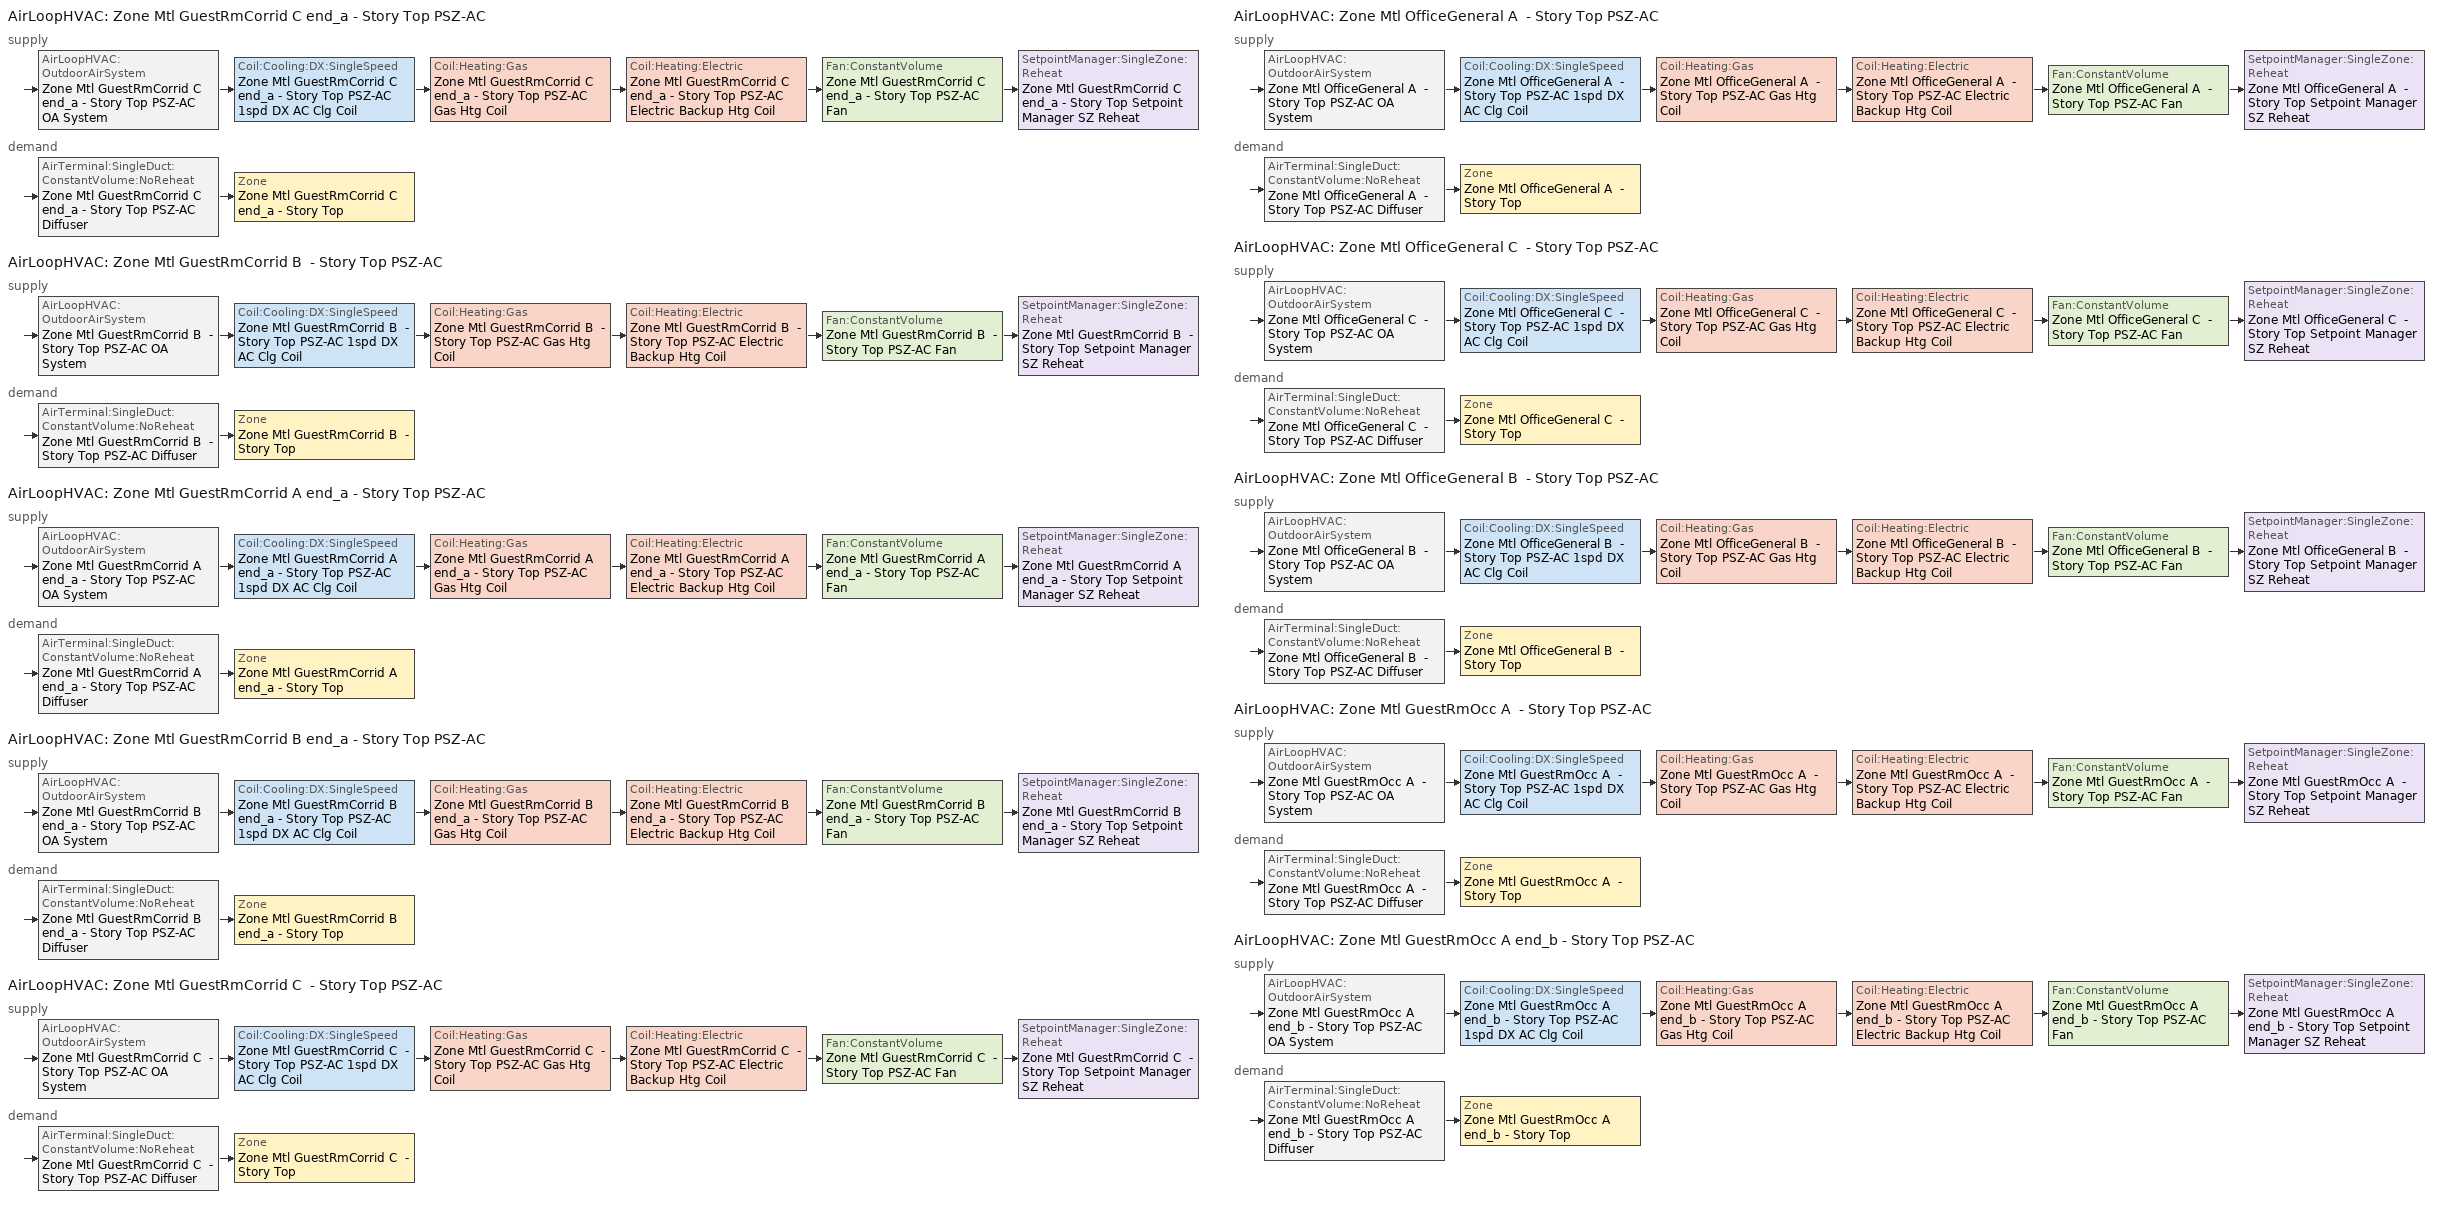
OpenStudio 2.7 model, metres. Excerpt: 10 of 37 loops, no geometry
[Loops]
AirLoopHVAC 'Zone Mtl GuestRmCorrid C end_a - Story Top PSZ-AC'
 supply: AirLoopHVAC:OutdoorAirSystem 'Zone Mtl GuestRmCorrid C end_a - Story Top PSZ-AC OA System' > Coil:Cooling:DX:SingleSpeed 'Zone Mtl GuestRmCorrid C end_a - Story Top PSZ-AC 1spd DX AC Clg Coil' > Coil:Heating:Gas 'Zone Mtl GuestRmCorrid C end_a - Story Top PSZ-AC Gas Htg Coil' > Coil:Heating:Electric 'Zone Mtl GuestRmCorrid C end_a - Story Top PSZ-AC Electric Backup Htg Coil' > Fan:ConstantVolume 'Zone Mtl GuestRmCorrid C end_a - Story Top PSZ-AC Fan' > SetpointManager:SingleZone:Reheat 'Zone Mtl GuestRmCorrid C end_a - Story Top Setpoint Manager SZ Reheat'
 demand: AirTerminal:SingleDuct:ConstantVolume:NoReheat 'Zone Mtl GuestRmCorrid C end_a - Story Top PSZ-AC Diffuser' > Zone 'Zone Mtl GuestRmCorrid C end_a - Story Top'
AirLoopHVAC 'Zone Mtl GuestRmCorrid B  - Story Top PSZ-AC'
 supply: AirLoopHVAC:OutdoorAirSystem 'Zone Mtl GuestRmCorrid B  - Story Top PSZ-AC OA System' > Coil:Cooling:DX:SingleSpeed 'Zone Mtl GuestRmCorrid B  - Story Top PSZ-AC 1spd DX AC Clg Coil' > Coil:Heating:Gas 'Zone Mtl GuestRmCorrid B  - Story Top PSZ-AC Gas Htg Coil' > Coil:Heating:Electric 'Zone Mtl GuestRmCorrid B  - Story Top PSZ-AC Electric Backup Htg Coil' > Fan:ConstantVolume 'Zone Mtl GuestRmCorrid B  - Story Top PSZ-AC Fan' > SetpointManager:SingleZone:Reheat 'Zone Mtl GuestRmCorrid B  - Story Top Setpoint Manager SZ Reheat'
 demand: AirTerminal:SingleDuct:ConstantVolume:NoReheat 'Zone Mtl GuestRmCorrid B  - Story Top PSZ-AC Diffuser' > Zone 'Zone Mtl GuestRmCorrid B  - Story Top'
AirLoopHVAC 'Zone Mtl GuestRmCorrid A end_a - Story Top PSZ-AC'
 supply: AirLoopHVAC:OutdoorAirSystem 'Zone Mtl GuestRmCorrid A end_a - Story Top PSZ-AC OA System' > Coil:Cooling:DX:SingleSpeed 'Zone Mtl GuestRmCorrid A end_a - Story Top PSZ-AC 1spd DX AC Clg Coil' > Coil:Heating:Gas 'Zone Mtl GuestRmCorrid A end_a - Story Top PSZ-AC Gas Htg Coil' > Coil:Heating:Electric 'Zone Mtl GuestRmCorrid A end_a - Story Top PSZ-AC Electric Backup Htg Coil' > Fan:ConstantVolume 'Zone Mtl GuestRmCorrid A end_a - Story Top PSZ-AC Fan' > SetpointManager:SingleZone:Reheat 'Zone Mtl GuestRmCorrid A end_a - Story Top Setpoint Manager SZ Reheat'
 demand: AirTerminal:SingleDuct:ConstantVolume:NoReheat 'Zone Mtl GuestRmCorrid A end_a - Story Top PSZ-AC Diffuser' > Zone 'Zone Mtl GuestRmCorrid A end_a - Story Top'
AirLoopHVAC 'Zone Mtl GuestRmCorrid B end_a - Story Top PSZ-AC'
 supply: AirLoopHVAC:OutdoorAirSystem 'Zone Mtl GuestRmCorrid B end_a - Story Top PSZ-AC OA System' > Coil:Cooling:DX:SingleSpeed 'Zone Mtl GuestRmCorrid B end_a - Story Top PSZ-AC 1spd DX AC Clg Coil' > Coil:Heating:Gas 'Zone Mtl GuestRmCorrid B end_a - Story Top PSZ-AC Gas Htg Coil' > Coil:Heating:Electric 'Zone Mtl GuestRmCorrid B end_a - Story Top PSZ-AC Electric Backup Htg Coil' > Fan:ConstantVolume 'Zone Mtl GuestRmCorrid B end_a - Story Top PSZ-AC Fan' > SetpointManager:SingleZone:Reheat 'Zone Mtl GuestRmCorrid B end_a - Story Top Setpoint Manager SZ Reheat'
 demand: AirTerminal:SingleDuct:ConstantVolume:NoReheat 'Zone Mtl GuestRmCorrid B end_a - Story Top PSZ-AC Diffuser' > Zone 'Zone Mtl GuestRmCorrid B end_a - Story Top'
AirLoopHVAC 'Zone Mtl GuestRmCorrid C  - Story Top PSZ-AC'
 supply: AirLoopHVAC:OutdoorAirSystem 'Zone Mtl GuestRmCorrid C  - Story Top PSZ-AC OA System' > Coil:Cooling:DX:SingleSpeed 'Zone Mtl GuestRmCorrid C  - Story Top PSZ-AC 1spd DX AC Clg Coil' > Coil:Heating:Gas 'Zone Mtl GuestRmCorrid C  - Story Top PSZ-AC Gas Htg Coil' > Coil:Heating:Electric 'Zone Mtl GuestRmCorrid C  - Story Top PSZ-AC Electric Backup Htg Coil' > Fan:ConstantVolume 'Zone Mtl GuestRmCorrid C  - Story Top PSZ-AC Fan' > SetpointManager:SingleZone:Reheat 'Zone Mtl GuestRmCorrid C  - Story Top Setpoint Manager SZ Reheat'
 demand: AirTerminal:SingleDuct:ConstantVolume:NoReheat 'Zone Mtl GuestRmCorrid C  - Story Top PSZ-AC Diffuser' > Zone 'Zone Mtl GuestRmCorrid C  - Story Top'
AirLoopHVAC 'Zone Mtl OfficeGeneral A  - Story Top PSZ-AC'
 supply: AirLoopHVAC:OutdoorAirSystem 'Zone Mtl OfficeGeneral A  - Story Top PSZ-AC OA System' > Coil:Cooling:DX:SingleSpeed 'Zone Mtl OfficeGeneral A  - Story Top PSZ-AC 1spd DX AC Clg Coil' > Coil:Heating:Gas 'Zone Mtl OfficeGeneral A  - Story Top PSZ-AC Gas Htg Coil' > Coil:Heating:Electric 'Zone Mtl OfficeGeneral A  - Story Top PSZ-AC Electric Backup Htg Coil' > Fan:ConstantVolume 'Zone Mtl OfficeGeneral A  - Story Top PSZ-AC Fan' > SetpointManager:SingleZone:Reheat 'Zone Mtl OfficeGeneral A  - Story Top Setpoint Manager SZ Reheat'
 demand: AirTerminal:SingleDuct:ConstantVolume:NoReheat 'Zone Mtl OfficeGeneral A  - Story Top PSZ-AC Diffuser' > Zone 'Zone Mtl OfficeGeneral A  - Story Top'
AirLoopHVAC 'Zone Mtl OfficeGeneral C  - Story Top PSZ-AC'
 supply: AirLoopHVAC:OutdoorAirSystem 'Zone Mtl OfficeGeneral C  - Story Top PSZ-AC OA System' > Coil:Cooling:DX:SingleSpeed 'Zone Mtl OfficeGeneral C  - Story Top PSZ-AC 1spd DX AC Clg Coil' > Coil:Heating:Gas 'Zone Mtl OfficeGeneral C  - Story Top PSZ-AC Gas Htg Coil' > Coil:Heating:Electric 'Zone Mtl OfficeGeneral C  - Story Top PSZ-AC Electric Backup Htg Coil' > Fan:ConstantVolume 'Zone Mtl OfficeGeneral C  - Story Top PSZ-AC Fan' > SetpointManager:SingleZone:Reheat 'Zone Mtl OfficeGeneral C  - Story Top Setpoint Manager SZ Reheat'
 demand: AirTerminal:SingleDuct:ConstantVolume:NoReheat 'Zone Mtl OfficeGeneral C  - Story Top PSZ-AC Diffuser' > Zone 'Zone Mtl OfficeGeneral C  - Story Top'
AirLoopHVAC 'Zone Mtl OfficeGeneral B  - Story Top PSZ-AC'
 supply: AirLoopHVAC:OutdoorAirSystem 'Zone Mtl OfficeGeneral B  - Story Top PSZ-AC OA System' > Coil:Cooling:DX:SingleSpeed 'Zone Mtl OfficeGeneral B  - Story Top PSZ-AC 1spd DX AC Clg Coil' > Coil:Heating:Gas 'Zone Mtl OfficeGeneral B  - Story Top PSZ-AC Gas Htg Coil' > Coil:Heating:Electric 'Zone Mtl OfficeGeneral B  - Story Top PSZ-AC Electric Backup Htg Coil' > Fan:ConstantVolume 'Zone Mtl OfficeGeneral B  - Story Top PSZ-AC Fan' > SetpointManager:SingleZone:Reheat 'Zone Mtl OfficeGeneral B  - Story Top Setpoint Manager SZ Reheat'
 demand: AirTerminal:SingleDuct:ConstantVolume:NoReheat 'Zone Mtl OfficeGeneral B  - Story Top PSZ-AC Diffuser' > Zone 'Zone Mtl OfficeGeneral B  - Story Top'
AirLoopHVAC 'Zone Mtl GuestRmOcc A  - Story Top PSZ-AC'
 supply: AirLoopHVAC:OutdoorAirSystem 'Zone Mtl GuestRmOcc A  - Story Top PSZ-AC OA System' > Coil:Cooling:DX:SingleSpeed 'Zone Mtl GuestRmOcc A  - Story Top PSZ-AC 1spd DX AC Clg Coil' > Coil:Heating:Gas 'Zone Mtl GuestRmOcc A  - Story Top PSZ-AC Gas Htg Coil' > Coil:Heating:Electric 'Zone Mtl GuestRmOcc A  - Story Top PSZ-AC Electric Backup Htg Coil' > Fan:ConstantVolume 'Zone Mtl GuestRmOcc A  - Story Top PSZ-AC Fan' > SetpointManager:SingleZone:Reheat 'Zone Mtl GuestRmOcc A  - Story Top Setpoint Manager SZ Reheat'
 demand: AirTerminal:SingleDuct:ConstantVolume:NoReheat 'Zone Mtl GuestRmOcc A  - Story Top PSZ-AC Diffuser' > Zone 'Zone Mtl GuestRmOcc A  - Story Top'
AirLoopHVAC 'Zone Mtl GuestRmOcc A end_b - Story Top PSZ-AC'
 supply: AirLoopHVAC:OutdoorAirSystem 'Zone Mtl GuestRmOcc A end_b - Story Top PSZ-AC OA System' > Coil:Cooling:DX:SingleSpeed 'Zone Mtl GuestRmOcc A end_b - Story Top PSZ-AC 1spd DX AC Clg Coil' > Coil:Heating:Gas 'Zone Mtl GuestRmOcc A end_b - Story Top PSZ-AC Gas Htg Coil' > Coil:Heating:Electric 'Zone Mtl GuestRmOcc A end_b - Story Top PSZ-AC Electric Backup Htg Coil' > Fan:ConstantVolume 'Zone Mtl GuestRmOcc A end_b - Story Top PSZ-AC Fan' > SetpointManager:SingleZone:Reheat 'Zone Mtl GuestRmOcc A end_b - Story Top Setpoint Manager SZ Reheat'
 demand: AirTerminal:SingleDuct:ConstantVolume:NoReheat 'Zone Mtl GuestRmOcc A end_b - Story Top PSZ-AC Diffuser' > Zone 'Zone Mtl GuestRmOcc A end_b - Story Top'
[Sizing:Zone] Zone Cooling Design Supply Air Temperature Input Method=SupplyAirTemperature; Zone Cooling Design Supply Air Temperature {C}=12.7778; Zone Cooling Design Supply Air Temperature Difference {deltaC}=11.11; Zone Heating Design Supply Air Temperature Input Method=SupplyAirTemperature; Zone Heating Design Supply Air Temperature {C}=50; Zone Heating Design Supply Air Temperature Difference {deltaC}=11.11; Zone Cooling Design Supply Air Humidity Ratio {kg-H2O/kg-air}=0.0085; Zone Heating Design Supply Air Humidity Ratio {kg-H2O/kg-air}=0.008; Cooling Design Air Flow Method=DesignDay; Heating Design Air Flow Method=DesignDay; Account for Dedicated Outdoor Air System=No; Dedicated Outdoor Air System Control Strategy=NeutralSupplyAir; Dedicated Outdoor Air Low Setpoint Temperature for Design {C}=autosize; Dedicated Outdoor Air High Setpoint Temperature for Design {C}=autosize
Zone Mtl GuestRmCorrid A end_a - Story Top; Zone Mtl GuestRmCorrid B end_a - Story Top; Zone Mtl GuestRmCorrid C end_a - Story Top; Zone Mtl GuestRmCorrid B  - Story Top; Zone Mtl GuestRmCorrid C  - Story Top; Zone Mtl OfficeGeneral A  - Story Top; Zone Mtl OfficeGeneral B  - Story Top; Zone Mtl OfficeGeneral C  - Story Top; Zone Mtl GuestRmOcc A  - Story Top; Zone Mtl GuestRmOcc A end_b - Story Top
[Zone equipment]
Zone Mtl GuestRmCorrid A end_a - Story Top: Zone Mtl GuestRmCorrid A end_a - Story Top PSZ-AC Diffuser
Zone Mtl GuestRmCorrid B end_a - Story Top: Zone Mtl GuestRmCorrid B end_a - Story Top PSZ-AC Diffuser
Zone Mtl GuestRmCorrid C end_a - Story Top: Zone Mtl GuestRmCorrid C end_a - Story Top PSZ-AC Diffuser
Zone Mtl GuestRmCorrid B  - Story Top: Zone Mtl GuestRmCorrid B  - Story Top PSZ-AC Diffuser
Zone Mtl GuestRmCorrid C  - Story Top: Zone Mtl GuestRmCorrid C  - Story Top PSZ-AC Diffuser
Zone Mtl OfficeGeneral A  - Story Top: Zone Mtl OfficeGeneral A  - Story Top PSZ-AC Diffuser
Zone Mtl OfficeGeneral B  - Story Top: Zone Mtl OfficeGeneral B  - Story Top PSZ-AC Diffuser
Zone Mtl OfficeGeneral C  - Story Top: Zone Mtl OfficeGeneral C  - Story Top PSZ-AC Diffuser
Zone Mtl GuestRmOcc A  - Story Top: Zone Mtl GuestRmOcc A  - Story Top PSZ-AC Diffuser
Zone Mtl GuestRmOcc A end_b - Story Top: Zone Mtl GuestRmOcc A end_b - Story Top PSZ-AC Diffuser
[AirLoopHVAC] Availability Schedule=Always On Discrete; Design Supply Air Flow Rate {m3/s}=AutoSize
Zone Mtl GuestRmCorrid C end_a - Story Top PSZ-AC; Zone Mtl GuestRmCorrid B  - Story Top PSZ-AC; Zone Mtl GuestRmCorrid A end_a - Story Top PSZ-AC; Zone Mtl GuestRmCorrid B end_a - Story Top PSZ-AC; Zone Mtl GuestRmCorrid C  - Story Top PSZ-AC; Zone Mtl OfficeGeneral A  - Story Top PSZ-AC; Zone Mtl OfficeGeneral C  - Story Top PSZ-AC; Zone Mtl OfficeGeneral B  - Story Top PSZ-AC; Zone Mtl GuestRmOcc A  - Story Top PSZ-AC; Zone Mtl GuestRmOcc A end_b - Story Top PSZ-AC
[Sizing:System] Type of Load to Size On=Sensible; Design Outdoor Air Flow Rate {m3/s}=Autosize; Central Heating Maximum System Air Flow Ratio=1; Preheat Design Temperature {C}=7.22222; Preheat Design Humidity Ratio {kg-H2O/kg-Air}=0.008; Precool Design Temperature {C}=12.7778; Precool Design Humidity Ratio {kg-H2O/kg-Air}=0.008; Central Cooling Design Supply Air Temperature {C}=12.7778; Central Heating Design Supply Air Temperature {C}=50; Sizing Option=Coincident; 100% Outdoor Air in Cooling=No; 100% Outdoor Air in Heating=No; Central Cooling Design Supply Air Humidity Ratio {kg-H2O/kg-Air}=0.0085; Central Heating Design Supply Air Humidity Ratio {kg-H2O/kg-Air}=0.008; Cooling Design Air Flow Method=DesignDay; Cooling Design Air Flow Rate {m3/s}=0; Heating Design Air Flow Method=DesignDay; Heating Design Air Flow Rate {m3/s}=0; System Outdoor Air Method=ZoneSum; Zone Maximum Outdoor Air Fraction=1; Cooling Supply Air Flow Rate Per Floor Area {m3/s-m2}=0.00996765; Cooling Fraction of Autosized Cooling Supply Air Flow Rate=1; Cooling Supply Air Flow Rate Per Unit Cooling Capacity {m3/s-W}=3.94755e-05; Heating Supply Air Flow Rate Per Floor Area {m3/s-m2}=0.00996765; Heating Fraction of Autosized Heating Supply Air Flow Rate=1; Heating Fraction of Autosized Cooling Supply Air Flow Rate=1; Heating Supply Air Flow Rate Per Unit Heating Capacity {m3/s-W}=3.15882e-05; Cooling Design Capacity Method=CoolingDesignCapacity; Cooling Design Capacity {W}=autosize; Cooling Design Capacity Per Floor Area {W/m2}=234.7; Fraction of Autosized Cooling Design Capacity=1; Heating Design Capacity Method=HeatingDesignCapacity; Heating Design Capacity {W}=autosize; Heating Design Capacity Per Floor Area {W/m2}=157; Fraction of Autosized Heating Design Capacity=1; Central Cooling Capacity Control Method=OnOff
Zone Mtl GuestRmCorrid C end_a - Story Top PSZ-AC; Zone Mtl GuestRmCorrid B  - Story Top PSZ-AC; Zone Mtl GuestRmCorrid A end_a - Story Top PSZ-AC; Zone Mtl GuestRmCorrid B end_a - Story Top PSZ-AC; Zone Mtl GuestRmCorrid C  - Story Top PSZ-AC; Zone Mtl OfficeGeneral A  - Story Top PSZ-AC; Zone Mtl OfficeGeneral C  - Story Top PSZ-AC; Zone Mtl OfficeGeneral B  - Story Top PSZ-AC; Zone Mtl GuestRmOcc A  - Story Top PSZ-AC; Zone Mtl GuestRmOcc A end_b - Story Top PSZ-AC
[SetpointManager:SingleZone:Reheat] Minimum Supply Air Temperature {C}=12.7778; Maximum Supply Air Temperature {C}=50
Name | Control Zone | Setpoint Node or NodeList
Zone Mtl GuestRmCorrid C end_a - Story Top Setpoint Manager SZ Reheat | Zone Mtl GuestRmCorrid C end_a - Story Top | Zone Mtl GuestRmCorrid C end_a - Story Top PSZ-AC Supply Outlet Node
Zone Mtl GuestRmCorrid B  - Story Top Setpoint Manager SZ Reheat | Zone Mtl GuestRmCorrid B  - Story Top | Zone Mtl GuestRmCorrid B  - Story Top PSZ-AC Supply Outlet Node
Zone Mtl GuestRmCorrid A end_a - Story Top Setpoint Manager SZ Reheat | Zone Mtl GuestRmCorrid A end_a - Story Top | Zone Mtl GuestRmCorrid A end_a - Story Top PSZ-AC Supply Outlet Node
Zone Mtl GuestRmCorrid B end_a - Story Top Setpoint Manager SZ Reheat | Zone Mtl GuestRmCorrid B end_a - Story Top | Zone Mtl GuestRmCorrid B end_a - Story Top PSZ-AC Supply Outlet Node
Zone Mtl GuestRmCorrid C  - Story Top Setpoint Manager SZ Reheat | Zone Mtl GuestRmCorrid C  - Story Top | Zone Mtl GuestRmCorrid C  - Story Top PSZ-AC Supply Outlet Node
Zone Mtl OfficeGeneral A  - Story Top Setpoint Manager SZ Reheat | Zone Mtl OfficeGeneral A  - Story Top | Zone Mtl OfficeGeneral A  - Story Top PSZ-AC Supply Outlet Node
Zone Mtl OfficeGeneral C  - Story Top Setpoint Manager SZ Reheat | Zone Mtl OfficeGeneral C  - Story Top | Zone Mtl OfficeGeneral C  - Story Top PSZ-AC Supply Outlet Node
Zone Mtl OfficeGeneral B  - Story Top Setpoint Manager SZ Reheat | Zone Mtl OfficeGeneral B  - Story Top | Zone Mtl OfficeGeneral B  - Story Top PSZ-AC Supply Outlet Node
Zone Mtl GuestRmOcc A  - Story Top Setpoint Manager SZ Reheat | Zone Mtl GuestRmOcc A  - Story Top | Zone Mtl GuestRmOcc A  - Story Top PSZ-AC Supply Outlet Node
Zone Mtl GuestRmOcc A end_b - Story Top Setpoint Manager SZ Reheat | Zone Mtl GuestRmOcc A end_b - Story Top | Zone Mtl GuestRmOcc A end_b - Story Top PSZ-AC Supply Outlet Node
[Fan:ConstantVolume] Availability Schedule=Always On Discrete; Fan Total Efficiency=0.54; Pressure Rise {Pa}=622.722; Maximum Flow Rate {m3/s}=AutoSize; Motor Efficiency=0.9; Motor In Airstream Fraction=1
Zone Mtl GuestRmCorrid C end_a - Story Top PSZ-AC Fan; Zone Mtl GuestRmCorrid B  - Story Top PSZ-AC Fan; Zone Mtl GuestRmCorrid A end_a - Story Top PSZ-AC Fan; Zone Mtl GuestRmCorrid B end_a - Story Top PSZ-AC Fan; Zone Mtl GuestRmCorrid C  - Story Top PSZ-AC Fan; Zone Mtl OfficeGeneral A  - Story Top PSZ-AC Fan; Zone Mtl OfficeGeneral C  - Story Top PSZ-AC Fan; Zone Mtl OfficeGeneral B  - Story Top PSZ-AC Fan; Zone Mtl GuestRmOcc A  - Story Top PSZ-AC Fan; Zone Mtl GuestRmOcc A end_b - Story Top PSZ-AC Fan
[Coil:Heating:Gas] Availability Schedule=Always On Discrete; Gas Burner Efficiency=0.8; Nominal Capacity {W}=AutoSize; Parasitic Electric Load {W}=0; Parasitic Gas Load {W}=0
Zone Mtl GuestRmCorrid C end_a - Story Top PSZ-AC Gas Htg Coil; Zone Mtl GuestRmCorrid B  - Story Top PSZ-AC Gas Htg Coil; Zone Mtl GuestRmCorrid A end_a - Story Top PSZ-AC Gas Htg Coil; Zone Mtl GuestRmCorrid B end_a - Story Top PSZ-AC Gas Htg Coil; Zone Mtl GuestRmCorrid C  - Story Top PSZ-AC Gas Htg Coil; Zone Mtl OfficeGeneral A  - Story Top PSZ-AC Gas Htg Coil; Zone Mtl OfficeGeneral C  - Story Top PSZ-AC Gas Htg Coil; Zone Mtl OfficeGeneral B  - Story Top PSZ-AC Gas Htg Coil; Zone Mtl GuestRmOcc A  - Story Top PSZ-AC Gas Htg Coil; Zone Mtl GuestRmOcc A end_b - Story Top PSZ-AC Gas Htg Coil
[Coil:Heating:Electric] Availability Schedule=Always On Discrete; Efficiency=1
Zone Mtl GuestRmCorrid C end_a - Story Top PSZ-AC Electric Backup Htg Coil; Zone Mtl GuestRmCorrid B  - Story Top PSZ-AC Electric Backup Htg Coil; Zone Mtl GuestRmCorrid A end_a - Story Top PSZ-AC Electric Backup Htg Coil; Zone Mtl GuestRmCorrid B end_a - Story Top PSZ-AC Electric Backup Htg Coil; Zone Mtl GuestRmCorrid C  - Story Top PSZ-AC Electric Backup Htg Coil; Zone Mtl OfficeGeneral A  - Story Top PSZ-AC Electric Backup Htg Coil; Zone Mtl OfficeGeneral C  - Story Top PSZ-AC Electric Backup Htg Coil; Zone Mtl OfficeGeneral B  - Story Top PSZ-AC Electric Backup Htg Coil; Zone Mtl GuestRmOcc A  - Story Top PSZ-AC Electric Backup Htg Coil; Zone Mtl GuestRmOcc A end_b - Story Top PSZ-AC Electric Backup Htg Coil
[Coil:Cooling:DX:SingleSpeed] Availability Schedule=Always On Discrete; Rated Total Cooling Capacity {W}=autosize; Rated Sensible Heat Ratio=autosize; Rated COP {W/W}=3; Rated Air Flow Rate {m3/s}=autosize; Rated Evaporator Fan Power Per Volume Flow Rate {W/(m3/s)}=773.3; Condenser Type=AirCooled; Evaporative Condenser Effectiveness=0; Evaporative Condenser Air Flow Rate {m3/s}=Autosize; Evaporative Condenser Pump Rated Power Consumption {W}=Autosize; Crankcase Heater Capacity {W}=0; Maximum Outdoor Dry-Bulb Temperature for Crankcase Heater Operation {C}=0; Basin Heater Capacity {W/K}=0; Basin Heater Setpoint Temperature {C}=10
Name | Total Cooling Capacity Function of Temperature Curve | Total Cooling Capacity Function of Flow Fraction Curve | Energy Input Ratio Function of Temperature Curve | Energy Input Ratio Function of Flow Fraction Curve | Part Load Fraction Correlation Curve
Zone Mtl GuestRmCorrid C end_a - Story Top PSZ-AC 1spd DX AC Clg Coil | Curve Biquadratic 79 | Curve Quadratic 118 | Curve Biquadratic 80 | Curve Quadratic 119 | Curve Quadratic 120
Zone Mtl GuestRmCorrid B  - Story Top PSZ-AC 1spd DX AC Clg Coil | Curve Biquadratic 83 | Curve Quadratic 124 | Curve Biquadratic 84 | Curve Quadratic 125 | Curve Quadratic 126
Zone Mtl GuestRmCorrid A end_a - Story Top PSZ-AC 1spd DX AC Clg Coil | Curve Biquadratic 87 | Curve Quadratic 130 | Curve Biquadratic 88 | Curve Quadratic 131 | Curve Quadratic 132
Zone Mtl GuestRmCorrid B end_a - Story Top PSZ-AC 1spd DX AC Clg Coil | Curve Biquadratic 91 | Curve Quadratic 136 | Curve Biquadratic 92 | Curve Quadratic 137 | Curve Quadratic 138
Zone Mtl GuestRmCorrid C  - Story Top PSZ-AC 1spd DX AC Clg Coil | Curve Biquadratic 95 | Curve Quadratic 142 | Curve Biquadratic 96 | Curve Quadratic 143 | Curve Quadratic 144
Zone Mtl OfficeGeneral A  - Story Top PSZ-AC 1spd DX AC Clg Coil | Curve Biquadratic 99 | Curve Quadratic 148 | Curve Biquadratic 100 | Curve Quadratic 149 | Curve Quadratic 150
Zone Mtl OfficeGeneral C  - Story Top PSZ-AC 1spd DX AC Clg Coil | Curve Biquadratic 103 | Curve Quadratic 154 | Curve Biquadratic 104 | Curve Quadratic 155 | Curve Quadratic 156
Zone Mtl OfficeGeneral B  - Story Top PSZ-AC 1spd DX AC Clg Coil | Curve Biquadratic 107 | Curve Quadratic 160 | Curve Biquadratic 108 | Curve Quadratic 161 | Curve Quadratic 162
Zone Mtl GuestRmOcc A  - Story Top PSZ-AC 1spd DX AC Clg Coil | Curve Biquadratic 111 | Curve Quadratic 166 | Curve Biquadratic 112 | Curve Quadratic 167 | Curve Quadratic 168
Zone Mtl GuestRmOcc A end_b - Story Top PSZ-AC 1spd DX AC Clg Coil | Curve Biquadratic 115 | Curve Quadratic 172 | Curve Biquadratic 116 | Curve Quadratic 173 | Curve Quadratic 174
[Controller:OutdoorAir] Minimum Outdoor Air Flow Rate {m3/s}=0; Maximum Outdoor Air Flow Rate {m3/s}=Autosize; Economizer Control Type=NoEconomizer; Economizer Control Action Type=ModulateFlow; Economizer Maximum Limit Dry-Bulb Temperature {C}=28; Economizer Maximum Limit Enthalpy {J/kg}=64000; Lockout Type=NoLockout; Minimum Limit Type=FixedMinimum; Minimum Outdoor Air Schedule=Always On Discrete; High Humidity Control=No; Heat Recovery Bypass Control Type=BypassWhenWithinEconomizerLimits
Name | Controller Mechanical Ventilation
Zone Mtl GuestRmCorrid C end_a - Story Top PSZ-AC OA System Controller | Controller Mechanical Ventilation 20
Zone Mtl GuestRmCorrid B  - Story Top PSZ-AC OA System Controller | Controller Mechanical Ventilation 21
Zone Mtl GuestRmCorrid A end_a - Story Top PSZ-AC OA System Controller | Controller Mechanical Ventilation 22
Zone Mtl GuestRmCorrid B end_a - Story Top PSZ-AC OA System Controller | Controller Mechanical Ventilation 23
Zone Mtl GuestRmCorrid C  - Story Top PSZ-AC OA System Controller | Controller Mechanical Ventilation 24
Zone Mtl OfficeGeneral A  - Story Top PSZ-AC OA System Controller | Controller Mechanical Ventilation 25
Zone Mtl OfficeGeneral C  - Story Top PSZ-AC OA System Controller | Controller Mechanical Ventilation 26
Zone Mtl OfficeGeneral B  - Story Top PSZ-AC OA System Controller | Controller Mechanical Ventilation 27
Zone Mtl GuestRmOcc A  - Story Top PSZ-AC OA System Controller | Controller Mechanical Ventilation 28
Zone Mtl GuestRmOcc A end_b - Story Top PSZ-AC OA System Controller | Controller Mechanical Ventilation 29
[Controller:MechanicalVentilation] Availability Schedule=Always On Discrete; System Outdoor Air Method=ZoneSum
Controller Mechanical Ventilation 20; Controller Mechanical Ventilation 21; Controller Mechanical Ventilation 22; Controller Mechanical Ventilation 23; Controller Mechanical Ventilation 24; Controller Mechanical Ventilation 25; Controller Mechanical Ventilation 26; Controller Mechanical Ventilation 27; Controller Mechanical Ventilation 28; Controller Mechanical Ventilation 29
[AirLoopHVAC:OutdoorAirSystem]
Name | Controller
Zone Mtl GuestRmCorrid C end_a - Story Top PSZ-AC OA System | Zone Mtl GuestRmCorrid C end_a - Story Top PSZ-AC OA System Controller
Zone Mtl GuestRmCorrid B  - Story Top PSZ-AC OA System | Zone Mtl GuestRmCorrid B  - Story Top PSZ-AC OA System Controller
Zone Mtl GuestRmCorrid A end_a - Story Top PSZ-AC OA System | Zone Mtl GuestRmCorrid A end_a - Story Top PSZ-AC OA System Controller
Zone Mtl GuestRmCorrid B end_a - Story Top PSZ-AC OA System | Zone Mtl GuestRmCorrid B end_a - Story Top PSZ-AC OA System Controller
Zone Mtl GuestRmCorrid C  - Story Top PSZ-AC OA System | Zone Mtl GuestRmCorrid C  - Story Top PSZ-AC OA System Controller
Zone Mtl OfficeGeneral A  - Story Top PSZ-AC OA System | Zone Mtl OfficeGeneral A  - Story Top PSZ-AC OA System Controller
Zone Mtl OfficeGeneral C  - Story Top PSZ-AC OA System | Zone Mtl OfficeGeneral C  - Story Top PSZ-AC OA System Controller
Zone Mtl OfficeGeneral B  - Story Top PSZ-AC OA System | Zone Mtl OfficeGeneral B  - Story Top PSZ-AC OA System Controller
Zone Mtl GuestRmOcc A  - Story Top PSZ-AC OA System | Zone Mtl GuestRmOcc A  - Story Top PSZ-AC OA System Controller
Zone Mtl GuestRmOcc A end_b - Story Top PSZ-AC OA System | Zone Mtl GuestRmOcc A end_b - Story Top PSZ-AC OA System Controller
[AirTerminal:SingleDuct:ConstantVolume:NoReheat] Availability Schedule=Always On Discrete; Maximum Air Flow Rate {m3/s}=AutoSize
Zone Mtl GuestRmCorrid C end_a - Story Top PSZ-AC Diffuser; Zone Mtl GuestRmCorrid B  - Story Top PSZ-AC Diffuser; Zone Mtl GuestRmCorrid A end_a - Story Top PSZ-AC Diffuser; Zone Mtl GuestRmCorrid B end_a - Story Top PSZ-AC Diffuser; Zone Mtl GuestRmCorrid C  - Story Top PSZ-AC Diffuser; Zone Mtl OfficeGeneral A  - Story Top PSZ-AC Diffuser; Zone Mtl OfficeGeneral C  - Story Top PSZ-AC Diffuser; Zone Mtl OfficeGeneral B  - Story Top PSZ-AC Diffuser; Zone Mtl GuestRmOcc A  - Story Top PSZ-AC Diffuser; Zone Mtl GuestRmOcc A end_b - Story Top PSZ-AC Diffuser
[Schedule:Constant]
Always On Discrete: Value=1
[Curve:Biquadratic] Minimum Value of x=-100; Maximum Value of x=100; Minimum Value of y=-100; Maximum Value of y=100
Name | Coefficient1 Constant | Coefficient2 x | Coefficient3 x**2 | Coefficient4 y | Coefficient5 y**2 | Coefficient6 x*y
Curve Biquadratic 79; Curve Biquadratic 83; Curve Biquadratic 87; Curve Biquadratic 91; Curve Biquadratic 95; Curve Biquadratic 99; Curve Biquadratic 103; Curve Biquadratic 107; Curve Biquadratic 111; Curve Biquadratic 115 | 0.971212 | -0.0152755 | 0.00144345 | -0.00039321 | -6.8364e-06 | -0.000290596
Curve Biquadratic 80; Curve Biquadratic 84; Curve Biquadratic 88; Curve Biquadratic 92; Curve Biquadratic 96; Curve Biquadratic 100; Curve Biquadratic 104; Curve Biquadratic 108; Curve Biquadratic 112; Curve Biquadratic 116 | 0.286871 | 0.0239022 | -0.000810648 | 0.0134585 | 0.000338936 | -0.000487004
[Curve:Quadratic]
Name | Coefficient1 Constant | Coefficient2 x | Coefficient3 x**2 | Minimum Value of x | Maximum Value of x | Minimum Curve Output | Maximum Curve Output
Curve Quadratic 118; Curve Quadratic 119; Curve Quadratic 124; Curve Quadratic 125; Curve Quadratic 130; Curve Quadratic 131; Curve Quadratic 136; Curve Quadratic 137; Curve Quadratic 142; Curve Quadratic 143; Curve Quadratic 148; Curve Quadratic 149; Curve Quadratic 154; Curve Quadratic 155; Curve Quadratic 160; Curve Quadratic 161; Curve Quadratic 166; Curve Quadratic 167; Curve Quadratic 172; Curve Quadratic 173 | 1 | 0 | 0 | -100 | 100
Curve Quadratic 120; Curve Quadratic 126; Curve Quadratic 132; Curve Quadratic 138; Curve Quadratic 144; Curve Quadratic 150; Curve Quadratic 156; Curve Quadratic 162; Curve Quadratic 168; Curve Quadratic 174 | 0.909496 | 0.0986477 | -0.00819488 | 0 | 1 | 0.7 | 1
